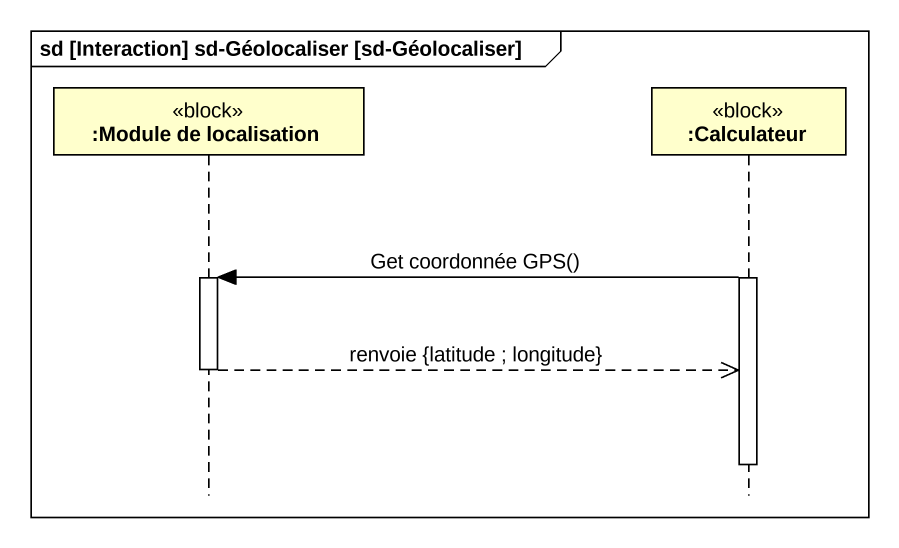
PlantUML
@startuml
mainframe sd [Interaction] sd-Géolocaliser [sd-Géolocaliser]
hide footbox
participant ":Module de localisation" as Module_de_localisation <<block>>
participant ":Calculateur" as Calculateur <<block>>

activate Calculateur
Calculateur -> Module_de_localisation : Get coordonnée GPS()
activate Module_de_localisation
Module_de_localisation -->> Calculateur : renvoie {latitude ; longitude}
deactivate Module_de_localisation
deactivate Calculateur
@enduml
